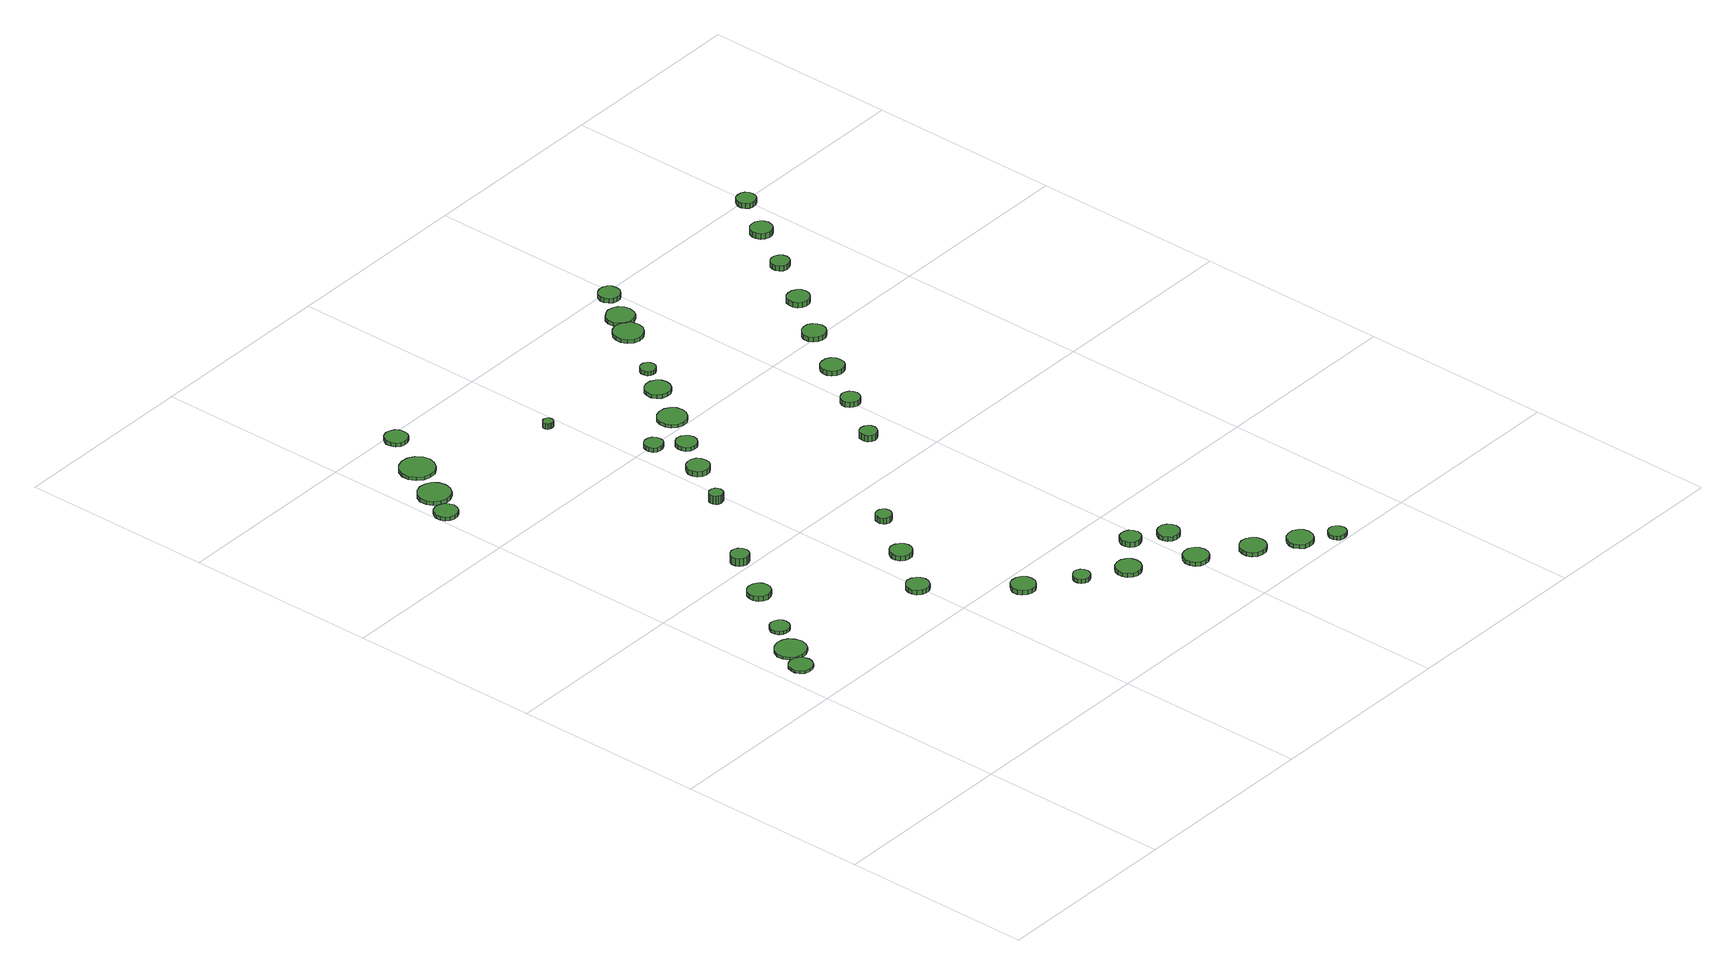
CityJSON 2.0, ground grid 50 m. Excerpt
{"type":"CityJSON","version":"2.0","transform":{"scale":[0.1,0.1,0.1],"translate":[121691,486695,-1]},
"CityObjects":{
"tree1":{"type":"SolitaryVegetationObject","attributes":{"function":"something"},"geometry":[{"type":"MultiSurface","lod":"1","boundaries":[[[0,1,2,3,4,5,6,7,8,9,10,11,12,13,14]],[[15,16,17,18,19,20,21,22,23,24,25,26,27,28,29]],[[0,29,28,1]],[[1,28,27,2]],[[2,27,26,3]],[[3,26,25,4]],[[4,25,24,5]],[[5,24,23,6]],[[6,23,22,7]],[[7,22,21,8]],[[8,21,20,9]],[[9,20,19,10]],[[10,19,18,11]],[[11,18,17,12]],[[12,17,16,13]],[[13,16,15,14]],[[14,15,29,0]]]}]},
"tree2":{"type":"SolitaryVegetationObject","attributes":{"function":"something"},"geometry":[{"type":"MultiSurface","lod":"1","boundaries":[[[30,31,32,33,34,35,36,37,38,39,40,41,42,43,44]],[[45,46,47,48,49,50,51,52,53,54,55,56,57,58,59]],[[30,59,58,31]],[[31,58,57,32]],[[32,57,56,33]],[[33,56,55,34]],[[34,55,54,35]],[[35,54,53,36]],[[36,53,52,37]],[[37,52,51,38]],[[38,51,50,39]],[[39,50,49,40]],[[40,49,48,41]],[[41,48,47,42]],[[42,47,46,43]],[[43,46,45,44]],[[44,45,59,30]]]}]},
"tree3":{"type":"SolitaryVegetationObject","attributes":{"function":"something"},"geometry":[{"type":"MultiSurface","lod":"1","boundaries":[[[60,61,62,63,64,65,66,67,68,69,70,71,72,73,74]],[[75,76,77,78,79,80,81,82,83,84,85,86,87,88,89]],[[60,89,88,61]],[[61,88,87,62]],[[62,87,86,63]],[[63,86,85,64]],[[64,85,84,65]],[[65,84,83,66]],[[66,83,82,67]],[[67,82,81,68]],[[68,81,80,69]],[[69,80,79,70]],[[70,79,78,71]],[[71,78,77,72]],[[72,77,76,73]],[[73,76,75,74]],[[74,75,89,60]]]}]},
"tree4":{"type":"SolitaryVegetationObject","attributes":{"function":"something"},"geometry":[{"type":"MultiSurface","lod":"1","boundaries":[[[90,91,92,93,94,95,96,97,98,99,100,101,102,103,104]],[[105,106,107,108,109,110,111,112,113,114,115,116,117,118,119]],[[90,119,118,91]],[[91,118,117,92]],[[92,117,116,93]],[[93,116,115,94]],[[94,115,114,95]],[[95,114,113,96]],[[96,113,112,97]],[[97,112,111,98]],[[98,111,110,99]],[[99,110,109,100]],[[100,109,108,101]],[[101,108,107,102]],[[102,107,106,103]],[[103,106,105,104]],[[104,105,119,90]]]}]},
"tree5":{"type":"SolitaryVegetationObject","attributes":{"function":"something"},"geometry":[{"type":"MultiSurface","lod":"1","boundaries":[[[120,121,122,123,124,125,126,127,128,129,130,131,132,133,134]],[[135,136,137,138,139,140,141,142,143,144,145,146,147,148,149]],[[120,149,148,121]],[[121,148,147,122]],[[122,147,146,123]],[[123,146,145,124]],[[124,145,144,125]],[[125,144,143,126]],[[126,143,142,127]],[[127,142,141,128]],[[128,141,140,129]],[[129,140,139,130]],[[130,139,138,131]],[[131,138,137,132]],[[132,137,136,133]],[[133,136,135,134]],[[134,135,149,120]]]}]},
"tree6":{"type":"SolitaryVegetationObject","attributes":{"function":"something"},"geometry":[{"type":"MultiSurface","lod":"1","boundaries":[[[150,151,152,153,154,155,156,157,158,159,160,161,162,163,164]],[[165,166,167,168,169,170,171,172,173,174,175,176,177,178,179]],[[150,179,178,151]],[[151,178,177,152]],[[152,177,176,153]],[[153,176,175,154]],[[154,175,174,155]],[[155,174,173,156]],[[156,173,172,157]],[[157,172,171,158]],[[158,171,170,159]],[[159,170,169,160]],[[160,169,168,161]],[[161,168,167,162]],[[162,167,166,163]],[[163,166,165,164]],[[164,165,179,150]]]}]},
"tree7":{"type":"SolitaryVegetationObject","attributes":{"function":"something"},"geometry":[{"type":"MultiSurface","lod":"1","boundaries":[[[180,181,182,183,184,185,186,187,188,189,190,191,192,193,194]],[[195,196,197,198,199,200,201,202,203,204,205,206,207,208,209]],[[180,209,208,181]],[[181,208,207,182]],[[182,207,206,183]],[[183,206,205,184]],[[184,205,204,185]],[[185,204,203,186]],[[186,203,202,187]],[[187,202,201,188]],[[188,201,200,189]],[[189,200,199,190]],[[190,199,198,191]],[[191,198,197,192]],[[192,197,196,193]],[[193,196,195,194]],[[194,195,209,180]]]}]},
"tree8":{"type":"SolitaryVegetationObject","attributes":{"function":"something"},"geometry":[{"type":"MultiSurface","lod":"1","boundaries":[[[210,211,212,213,214,215,216,217,218,219,220,221,222,223,224]],[[225,226,227,228,229,230,231,232,233,234,235,236,237,238,239]],[[210,239,238,211]],[[211,238,237,212]],[[212,237,236,213]],[[213,236,235,214]],[[214,235,234,215]],[[215,234,233,216]],[[216,233,232,217]],[[217,232,231,218]],[[218,231,230,219]],[[219,230,229,220]],[[220,229,228,221]],[[221,228,227,222]],[[222,227,226,223]],[[223,226,225,224]],[[224,225,239,210]]]}]},
"tree9":{"type":"SolitaryVegetationObject","attributes":{"function":"something"},"geometry":[{"type":"MultiSurface","lod":"1","boundaries":[[[240,241,242,243,244,245,246,247,248,249,250,251,252,253,254]],[[255,256,257,258,259,260,261,262,263,264,265,266,267,268,269]],[[240,269,268,241]],[[241,268,267,242]],[[242,267,266,243]],[[243,266,265,244]],[[244,265,264,245]],[[245,264,263,246]],[[246,263,262,247]],[[247,262,261,248]],[[248,261,260,249]],[[249,260,259,250]],[[250,259,258,251]],[[251,258,257,252]],[[252,257,256,253]],[[253,256,255,254]],[[254,255,269,240]]]}]},
"tree10":{"type":"SolitaryVegetationObject","attributes":{"function":"something"},"geometry":[{"type":"MultiSurface","lod":"1","boundaries":[[[270,271,272,273,274,275,276,277,278,279,280,281,282,283,284]],[[285,286,287,288,289,290,291,292,293,294,295,296,297,298,299]],[[270,299,298,271]],[[271,298,297,272]],[[272,297,296,273]],[[273,296,295,274]],[[274,295,294,275]],[[275,294,293,276]],[[276,293,292,277]],[[277,292,291,278]],[[278,291,290,279]],[[279,290,289,280]],[[280,289,288,281]],[[281,288,287,282]],[[282,287,286,283]],[[283,286,285,284]],[[284,285,299,270]]]}]},
"tree11":{"type":"SolitaryVegetationObject","attributes":{"function":"something"},"geometry":[{"type":"MultiSurface","lod":"1","boundaries":[[[300,301,302,303,304,305,306,307,308,309,310,311,312,313,314]],[[315,316,317,318,319,320,321,322,323,324,325,326,327,328,329]],[[300,329,328,301]],[[301,328,327,302]],[[302,327,326,303]],[[303,326,325,304]],[[304,325,324,305]],[[305,324,323,306]],[[306,323,322,307]],[[307,322,321,308]],[[308,321,320,309]],[[309,320,319,310]],[[310,319,318,311]],[[311,318,317,312]],[[312,317,316,313]],[[313,316,315,314]],[[314,315,329,300]]]}]},
"tree12":{"type":"SolitaryVegetationObject","attributes":{"function":"something"},"geometry":[{"type":"MultiSurface","lod":"1","boundaries":[[[330,331,332,333,334,335,336,337,338,339,340,341,342,343,344]],[[345,346,347,348,349,350,351,352,353,354,355,356,357,358,359]],[[330,359,358,331]],[[331,358,357,332]],[[332,357,356,333]],[[333,356,355,334]],[[334,355,354,335]],[[335,354,353,336]],[[336,353,352,337]],[[337,352,351,338]],[[338,351,350,339]],[[339,350,349,340]],[[340,349,348,341]],[[341,348,347,342]],[[342,347,346,343]],[[343,346,345,344]],[[344,345,359,330]]]}]},
"tree13":{"type":"SolitaryVegetationObject","attributes":{"function":"something"},"geometry":[{"type":"MultiSurface","lod":"1","boundaries":[[[360,361,362,363,364,365,366,367,368,369,370,371,372,373,374]],[[375,376,377,378,379,380,381,382,383,384,385,386,387,388,389]],[[360,389,388,361]],[[361,388,387,362]],[[362,387,386,363]],[[363,386,385,364]],[[364,385,384,365]],[[365,384,383,366]],[[366,383,382,367]],[[367,382,381,368]],[[368,381,380,369]],[[369,380,379,370]],[[370,379,378,371]],[[371,378,377,372]],[[372,377,376,373]],[[373,376,375,374]],[[374,375,389,360]]]}]},
"tree14":{"type":"SolitaryVegetationObject","attributes":{"function":"something"},"geometry":[{"type":"MultiSurface","lod":"1","boundaries":[[[390,391,392,393,394,395,396,397,398,399,400,401,402,403,404]],[[405,406,407,408,409,410,411,412,413,414,415,416,417,418,419]],[[390,419,418,391]],[[391,418,417,392]],[[392,417,416,393]],[[393,416,415,394]],[[394,415,414,395]],[[395,414,413,396]],[[396,413,412,397]],[[397,412,411,398]],[[398,411,410,399]],[[399,410,409,400]],[[400,409,408,401]],[[401,408,407,402]],[[402,407,406,403]],[[403,406,405,404]],[[404,405,419,390]]]}]},
"tree15":{"type":"SolitaryVegetationObject","attributes":{"function":"something"},"geometry":[{"type":"MultiSurface","lod":"1","boundaries":[[[420,421,422,423,424,425,426,427,428,429,430,431,432,433,434]],[[435,436,437,438,439,440,441,442,443,444,445,446,447,448,449]],[[420,449,448,421]],[[421,448,447,422]],[[422,447,446,423]],[[423,446,445,424]],[[424,445,444,425]],[[425,444,443,426]],[[426,443,442,427]],[[427,442,441,428]],[[428,441,440,429]],[[429,440,439,430]],[[430,439,438,431]],[[431,438,437,432]],[[432,437,436,433]],[[433,436,435,434]],[[434,435,449,420]]]}]},
"tree16":{"type":"SolitaryVegetationObject","attributes":{"function":"something"},"geometry":[{"type":"MultiSurface","lod":"1","boundaries":[[[450,451,452,453,454,455,456,457,458,459,460,461,462,463,464]],[[465,466,467,468,469,470,471,472,473,474,475,476,477,478,479]],[[450,479,478,451]],[[451,478,477,452]],[[452,477,476,453]],[[453,476,475,454]],[[454,475,474,455]],[[455,474,473,456]],[[456,473,472,457]],[[457,472,471,458]],[[458,471,470,459]],[[459,470,469,460]],[[460,469,468,461]],[[461,468,467,462]],[[462,467,466,463]],[[463,466,465,464]],[[464,465,479,450]]]}]},
"tree17":{"type":"SolitaryVegetationObject","attributes":{"function":"something"},"geometry":[{"type":"MultiSurface","lod":"1","boundaries":[[[480,481,482,483,484,485,486,487,488,489,490,491,492,493,494]],[[495,496,497,498,499,500,501,502,503,504,505,506,507,508,509]],[[480,509,508,481]],[[481,508,507,482]],[[482,507,506,483]],[[483,506,505,484]],[[484,505,504,485]],[[485,504,503,486]],[[486,503,502,487]],[[487,502,501,488]],[[488,501,500,489]],[[489,500,499,490]],[[490,499,498,491]],[[491,498,497,492]],[[492,497,496,493]],[[493,496,495,494]],[[494,495,509,480]]]}]},
"tree18":{"type":"SolitaryVegetationObject","attributes":{"function":"something"},"geometry":[{"type":"MultiSurface","lod":"1","boundaries":[[[510,511,512,513,514,515,516,517,518,519,520,521,522,523,524]],[[525,526,527,528,529,530,531,532,533,534,535,536,537,538,539]],[[510,539,538,511]],[[511,538,537,512]],[[512,537,536,513]],[[513,536,535,514]],[[514,535,534,515]],[[515,534,533,516]],[[516,533,532,517]],[[517,532,531,518]],[[518,531,530,519]],[[519,530,529,520]],[[520,529,528,521]],[[521,528,527,522]],[[522,527,526,523]],[[523,526,525,524]],[[524,525,539,510]]]}]},
"tree19":{"type":"SolitaryVegetationObject","attributes":{"function":"something"},"geometry":[{"type":"MultiSurface","lod":"1","boundaries":[[[540,541,542,543,544,545,546,547,548,549,550,551,552,553,554]],[[555,556,557,558,559,560,561,562,563,564,565,566,567,568,569]],[[540,569,568,541]],[[541,568,567,542]],[[542,567,566,543]],[[543,566,565,544]],[[544,565,564,545]],[[545,564,563,546]],[[546,563,562,547]],[[547,562,561,548]],[[548,561,560,549]],[[549,560,559,550]],[[550,559,558,551]],[[551,558,557,552]],[[552,557,556,553]],[[553,556,555,554]],[[554,555,569,540]]]}]},
"tree20":{"type":"SolitaryVegetationObject","attributes":{"function":"something"},"geometry":[{"type":"MultiSurface","lod":"1","boundaries":[[[570,571,572,573,574,575,576,577,578,579,580,581,582,583,584]],[[585,586,587,588,589,590,591,592,593,594,595,596,597,598,599]],[[570,599,598,571]],[[571,598,597,572]],[[572,597,596,573]],[[573,596,595,574]],[[574,595,594,575]],[[575,594,593,576]],[[576,593,592,577]],[[577,592,591,578]],[[578,591,590,579]],[[579,590,589,580]],[[580,589,588,581]],[[581,588,587,582]],[[582,587,586,583]],[[583,586,585,584]],[[584,585,599,570]]]}]},
"tree21":{"type":"SolitaryVegetationObject","attributes":{"function":"something"},"geometry":[{"type":"MultiSurface","lod":"1","boundaries":[[[600,601,602,603,604,605,606,607,608,609,610,611,612,613,614]],[[615,616,617,618,619,620,621,622,623,624,625,626,627,628,629]],[[600,629,628,601]],[[601,628,627,602]],[[602,627,626,603]],[[603,626,625,604]],[[604,625,624,605]],[[605,624,623,606]],[[606,623,622,607]],[[607,622,621,608]],[[608,621,620,609]],[[609,620,619,610]],[[610,619,618,611]],[[611,618,617,612]],[[612,617,616,613]],[[613,616,615,614]],[[614,615,629,600]]]}]},
"tree22":{"type":"SolitaryVegetationObject","attributes":{"function":"something"},"geometry":[{"type":"MultiSurface","lod":"1","boundaries":[[[630,631,632,633,634,635,636,637,638,639,640,641,642,643,644]],[[645,646,647,648,649,650,651,652,653,654,655,656,657,658,659]],[[630,659,658,631]],[[631,658,657,632]],[[632,657,656,633]],[[633,656,655,634]],[[634,655,654,635]],[[635,654,653,636]],[[636,653,652,637]],[[637,652,651,638]],[[638,651,650,639]],[[639,650,649,640]],[[640,649,648,641]],[[641,648,647,642]],[[642,647,646,643]],[[643,646,645,644]],[[644,645,659,630]]]}]},
"tree23":{"type":"SolitaryVegetationObject","attributes":{"function":"something"},"geometry":[{"type":"MultiSurface","lod":"1","boundaries":[[[660,661,662,663,664,665,666,667,668,669,670,671,672,673,674]],[[675,676,677,678,679,680,681,682,683,684,685,686,687,688,689]],[[660,689,688,661]],[[661,688,687,662]],[[662,687,686,663]],[[663,686,685,664]],[[664,685,684,665]],[[665,684,683,666]],[[666,683,682,667]],[[667,682,681,668]],[[668,681,680,669]],[[669,680,679,670]],[[670,679,678,671]],[[671,678,677,672]],[[672,677,676,673]],[[673,676,675,674]],[[674,675,689,660]]]}]},
"tree24":{"type":"SolitaryVegetationObject","attributes":{"function":"something"},"geometry":[{"type":"MultiSurface","lod":"1","boundaries":[[[690,691,692,693,694,695,696,697,698,699,700,701,702,703,704]],[[705,706,707,708,709,710,711,712,713,714,715,716,717,718,719]],[[690,719,718,691]],[[691,718,717,692]],[[692,717,716,693]],[[693,716,715,694]],[[694,715,714,695]],[[695,714,713,696]],[[696,713,712,697]],[[697,712,711,698]],[[698,711,710,699]],[[699,710,709,700]],[[700,709,708,701]],[[701,708,707,702]],[[702,707,706,703]],[[703,706,705,704]],[[704,705,719,690]]]}]},
"tree25":{"type":"SolitaryVegetationObject","attributes":{"function":"something"},"geometry":[{"type":"MultiSurface","lod":"1","boundaries":[[[720,721,722,723,724,725,726,727,728,729,730,731,732,733,734]],[[735,736,737,738,739,740,741,742,743,744,745,746,747,748,749]],[[720,749,748,721]],[[721,748,747,722]],[[722,747,746,723]],[[723,746,745,724]],[[724,745,744,725]],[[725,744,743,726]],[[726,743,742,727]],[[727,742,741,728]],[[728,741,740,729]],[[729,740,739,730]],[[730,739,738,731]],[[731,738,737,732]],[[732,737,736,733]],[[733,736,735,734]],[[734,735,749,720]]]}]},
"tree26":{"type":"SolitaryVegetationObject","attributes":{"function":"something"},"geometry":[{"type":"MultiSurface","lod":"1","boundaries":[[[750,751,752,753,754,755,756,757,758,759,760,761,762,763,764]],[[765,766,767,768,769,770,771,772,773,774,775,776,777,778,779]],[[750,779,778,751]],[[751,778,777,752]],[[752,777,776,753]],[[753,776,775,754]],[[754,775,774,755]],[[755,774,773,756]],[[756,773,772,757]],[[757,772,771,758]],[[758,771,770,759]],[[759,770,769,760]],[[760,769,768,761]],[[761,768,767,762]],[[762,767,766,763]],[[763,766,765,764]],[[764,765,779,750]]]}]},
"tree27":{"type":"SolitaryVegetationObject","attributes":{"function":"something"},"geometry":[{"type":"MultiSurface","lod":"1","boundaries":[[[780,781,782,783,784,785,786,787,788,789,790,791,792,793,794]],[[795,796,797,798,799,800,801,802,803,804,805,806,807,808,809]],[[780,809,808,781]],[[781,808,807,782]],[[782,807,806,783]],[[783,806,805,784]],[[784,805,804,785]],[[785,804,803,786]],[[786,803,802,787]],[[787,802,801,788]],[[788,801,800,789]],[[789,800,799,790]],[[790,799,798,791]],[[791,798,797,792]],[[792,797,796,793]],[[793,796,795,794]],[[794,795,809,780]]]}]},
"tree28":{"type":"SolitaryVegetationObject","attributes":{"function":"something"},"geometry":[{"type":"MultiSurface","lod":"1","boundaries":[[[810,811,812,813,814,815,816,817,818,819,820,821,822,823,824]],[[825,826,827,828,829,830,831,832,833,834,835,836,837,838,839]],[[810,839,838,811]],[[811,838,837,812]],[[812,837,836,813]],[[813,836,835,814]],[[814,835,834,815]],[[815,834,833,816]],[[816,833,832,817]],[[817,832,831,818]],[[818,831,830,819]],[[819,830,829,820]],[[820,829,828,821]],[[821,828,827,822]],[[822,827,826,823]],[[823,826,825,824]],[[824,825,839,810]]]}]},
"tree29":{"type":"SolitaryVegetationObject","attributes":{"function":"something"},"geometry":[{"type":"MultiSurface","lod":"1","boundaries":[[[840,841,842,843,844,845,846,847,848,849,850,851,852,853,854]],[[855,856,857,858,859,860,861,862,863,864,865,866,867,868,869]],[[840,869,868,841]],[[841,868,867,842]],[[842,867,866,843]],[[843,866,865,844]],[[844,865,864,845]],[[845,864,863,846]],[[846,863,862,847]],[[847,862,861,848]],[[848,861,860,849]],[[849,860,859,850]],[[850,859,858,851]],[[851,858,857,852]],[[852,857,856,853]],[[853,856,855,854]],[[854,855,869,840]]]}]},
"tree30":{"type":"SolitaryVegetationObject","attributes":{"function":"something"},"geometry":[{"type":"MultiSurface","lod":"1","boundaries":[[[870,871,872,873,874,875,876,877,878,879,880,881,882,883,884]],[[885,886,887,888,889,890,891,892,893,894,895,896,897,898,899]],[[870,899,898,871]],[[871,898,897,872]],[[872,897,896,873]],[[873,896,895,874]],[[874,895,894,875]],[[875,894,893,876]],[[876,893,892,877]],[[877,892,891,878]],[[878,891,890,879]],[[879,890,889,880]],[[880,889,888,881]],[[881,888,887,882]],[[882,887,886,883]],[[883,886,885,884]],[[884,885,899,870]]]}]},
"tree31":{"type":"SolitaryVegetationObject","attributes":{"function":"something"},"geometry":[{"type":"MultiSurface","lod":"1","boundaries":[[[900,901,902,903,904,905,906,907,908,909,910,911,912,913,914]],[[915,916,917,918,919,920,921,922,923,924,925,926,927,928,929]],[[900,929,928,901]],[[901,928,927,902]],[[902,927,926,903]],[[903,926,925,904]],[[904,925,924,905]],[[905,924,923,906]],[[906,923,922,907]],[[907,922,921,908]],[[908,921,920,909]],[[909,920,919,910]],[[910,919,918,911]],[[911,918,917,912]],[[912,917,916,913]],[[913,916,915,914]],[[914,915,929,900]]]}]},
"tree32":{"type":"SolitaryVegetationObject","attributes":{"function":"something"},"geometry":[{"type":"MultiSurface","lod":"1","boundaries":[[[930,931,932,933,934,935,936,937,938,939,940,941,942,943,944]],[[945,946,947,948,949,950,951,952,953,954,955,956,957,958,959]],[[930,959,958,931]],[[931,958,957,932]],[[932,957,956,933]],[[933,956,955,934]],[[934,955,954,935]],[[935,954,953,936]],[[936,953,952,937]],[[937,952,951,938]],[[938,951,950,939]],[[939,950,949,940]],[[940,949,948,941]],[[941,948,947,942]],[[942,947,946,943]],[[943,946,945,944]],[[944,945,959,930]]]}]},
"tree33":{"type":"SolitaryVegetationObject","attributes":{"function":"something"},"geometry":[{"type":"MultiSurface","lod":"1","boundaries":[[[960,961,962,963,964,965,966,967,968,969,970,971,972,973,974]],[[975,976,977,978,979,980,981,982,983,984,985,986,987,988,989]],[[960,989,988,961]],[[961,988,987,962]],[[962,987,986,963]],[[963,986,985,964]],[[964,985,984,965]],[[965,984,983,966]],[[966,983,982,967]],[[967,982,981,968]],[[968,981,980,969]],[[969,980,979,970]],[[970,979,978,971]],[[971,978,977,972]],[[972,977,976,973]],[[973,976,975,974]],[[974,975,989,960]]]}]},
"tree34":{"type":"SolitaryVegetationObject","attributes":{"function":"something"},"geometry":[{"type":"MultiSurface","lod":"1","boundaries":[[[990,991,992,993,994,995,996,997,998,999,1000,1001,1002,1003,1004]],[[1005,1006,1007,1008,1009,1010,1011,1012,1013,1014,1015,1016,1017,1018,1019]],[[990,1019,1018,991]],[[991,1018,1017,992]],[[992,1017,1016,993]],[[993,1016,1015,994]],[[994,1015,1014,995]],[[995,1014,1013,996]],[[996,1013,1012,997]],[[997,1012,1011,998]],[[998,1011,1010,999]],[[999,1010,1009,1000]],[[1000,1009,1008,1001]],[[1001,1008,1007,1002]],[[1002,1007,1006,1003]],[[1003,1006,1005,1004]],[[1004,1005,1019,990]]]}]},
"tree35":{"type":"SolitaryVegetationObject","attributes":{"function":"something"},"geometry":[{"type":"MultiSurface","lod":"1","boundaries":[[[1020,1021,1022,1023,1024,1025,1026,1027,1028,1029,1030,1031,1032,1033,1034]],[[1035,1036,1037,1038,1039,1040,1041,1042,1043,1044,1045,1046,1047,1048,1049]],[[1020,1049,1048,1021]],[[1021,1048,1047,1022]],[[1022,1047,1046,1023]],[[1023,1046,1045,1024]],[[1024,1045,1044,1025]],[[1025,1044,1043,1026]],[[1026,1043,1042,1027]],[[1027,1042,1041,1028]],[[1028,1041,1040,1029]],[[1029,1040,1039,1030]],[[1030,1039,1038,1031]],[[1031,1038,1037,1032]],[[1032,1037,1036,1033]],[[1033,1036,1035,1034]],[[1034,1035,1049,1020]]]}]},
"tree36":{"type":"SolitaryVegetationObject","attributes":{"function":"something"},"geometry":[{"type":"MultiSurface","lod":"1","boundaries":[[[1050,1051,1052,1053,1054,1055,1056,1057,1058,1059,1060,1061,1062,1063,1064]],[[1065,1066,1067,1068,1069,1070,1071,1072,1073,1074,1075,1076,1077,1078,1079]],[[1050,1079,1078,1051]],[[1051,1078,1077,1052]],[[1052,1077,1076,1053]],[[1053,1076,1075,1054]],[[1054,1075,1074,1055]],[[1055,1074,1073,1056]],[[1056,1073,1072,1057]],[[1057,1072,1071,1058]],[[1058,1071,1070,1059]],[[1059,1070,1069,1060]],[[1060,1069,1068,1061]],[[1061,1068,1067,1062]],[[1062,1067,1066,1063]],[[1063,1066,1065,1064]],[[1064,1065,1079,1050]]]}]},
"tree37":{"type":"SolitaryVegetationObject","attributes":{"function":"something"},"geometry":[{"type":"MultiSurface","lod":"1","boundaries":[[[1080,1081,1082,1083,1084,1085,1086,1087,1088,1089,1090,1091,1092,1093,1094]],[[1095,1096,1097,1098,1099,1100,1101,1102,1103,1104,1105,1106,1107,1108,1109]],[[1080,1109,1108,1081]],[[1081,1108,1107,1082]],[[1082,1107,1106,1083]],[[1083,1106,1105,1084]],[[1084,1105,1104,1085]],[[1085,1104,1103,1086]],[[1086,1103,1102,1087]],[[1087,1102,1101,1088]],[[1088,1101,1100,1089]],[[1089,1100,1099,1090]],[[1090,1099,1098,1091]],[[1091,1098,1097,1092]],[[1092,1097,1096,1093]],[[1093,1096,1095,1094]],[[1094,1095,1109,1080]]]}]},
"tree38":{"type":"SolitaryVegetationObject","attributes":{"function":"something"},"geometry":[{"type":"MultiSurface","lod":"1","boundaries":[[[1110,1111,1112,1113,1114,1115,1116,1117,1118,1119,1120,1121,1122,1123,1124]],[[1125,1126,1127,1128,1129,1130,1131,1132,1133,1134,1135,1136,1137,1138,1139]],[[1110,1139,1138,1111]],[[1111,1138,1137,1112]],[[1112,1137,1136,1113]],[[1113,1136,1135,1114]],[[1114,1135,1134,1115]],[[1115,1134,1133,1116]],[[1116,1133,1132,1117]],[[1117,1132,1131,1118]],[[1118,1131,1130,1119]],[[1119,1130,1129,1120]],[[1120,1129,1128,1121]],[[1121,1128,1127,1122]],[[1122,1127,1126,1123]],[[1123,1126,1125,1124]],[[1124,1125,1139,1110]]]}]},
"tree39":{"type":"SolitaryVegetationObject","attributes":{"function":"something"},"geometry":[{"type":"MultiSurface","lod":"1","boundaries":[[[1140,1141,1142,1143,1144,1145,1146,1147,1148,1149,1150,1151,1152,1153,1154]],[[1155,1156,1157,1158,1159,1160,1161,1162,1163,1164,1165,1166,1167,1168,1169]],[[1140,1169,1168,1141]],[[1141,1168,1167,1142]],[[1142,1167,1166,1143]],[[1143,1166,1165,1144]],[[1144,1165,1164,1145]],[[1145,1164,1163,1146]],[[1146,1163,1162,1147]],[[1147,1162,1161,1148]],[[1148,1161,1160,1149]],[[1149,1160,1159,1150]],[[1150,1159,1158,1151]],[[1151,1158,1157,1152]],[[1152,1157,1156,1153]],[[1153,1156,1155,1154]],[[1154,1155,1169,1140]]]}]},
"tree40":{"type":"SolitaryVegetationObject","attributes":{"function":"something"},"geometry":[{"type":"MultiSurface","lod":"1","boundaries":[[[1170,1171,1172,1173,1174,1175,1176,1177,1178,1179,1180,1181,1182,1183,1184]],[[1185,1186,1187,1188,1189,1190,1191,1192,1193,1194,1195,1196,1197,1198,1199]],[[1170,1199,1198,1171]],[[1171,1198,1197,1172]],[[1172,1197,1196,1173]],[[1173,1196,1195,1174]],[[1174,1195,1194,1175]],[[1175,1194,1193,1176]],[[1176,1193,1192,1177]],[[1177,1192,1191,1178]],[[1178,1191,1190,1179]],[[1179,1190,1189,1180]],[[1180,1189,1188,1181]],[[1181,1188,1187,1182]],[[1182,1187,1186,1183]],[[1183,1186,1185,1184]],[[1184,1185,1199,1170]]]}]}
},
"vertices":[
[93,632,15],[90,644,15],[83,654,15],[72,660,15],[60,662,15],[48,658,15],[39,650,15],[34,638,15],[34,626,15],[39,615,15],[48,606,15],[60,603,15],[72,604,15],[83,610,15],[90,620,15],[90,620,8],[83,610,8],[72,604,8],[60,603,8],[48,606,8],[39,615,8],[34,626,8],[34,638,8],[39,650,8],[48,658,8],[60,662,8],[72,660,8],[83,654,8],[90,644,8],[93,632,8],
[139,693,16],[135,709,16],[126,723,16],[111,731,16],[95,733,16],[79,727,16],[67,716,16],[60,701,16],[60,685,16],[67,670,16],[79,659,16],[95,654,16],[111,655,16],[126,664,16],[135,677,16],[135,677,8],[126,664,8],[111,655,8],[95,654,8],[79,659,8],[67,670,8],[60,685,8],[60,701,8],[67,716,8],[79,727,8],[95,733,8],[111,731,8],[126,723,8],[135,709,8],[139,693,8],
[179,773,17],[177,783,17],[171,791,17],[162,796,17],[151,798,17],[142,794,17],[134,787,17],[130,778,17],[130,768,17],[134,758,17],[142,751,17],[151,748,17],[162,749,17],[171,754,17],[177,763,17],[177,763,8],[171,754,8],[162,749,8],[151,748,8],[142,751,8],[134,758,8],[130,768,8],[130,778,8],[134,787,8],[142,794,8],[151,798,8],[162,796,8],[171,791,8],[177,783,8],[179,773,8],
[265,904,21],[263,915,21],[256,925,21],[245,931,21],[233,933,21],[221,929,21],[212,921,21],[207,910,21],[207,897,21],[212,886,21],[221,878,21],[233,874,21],[245,876,21],[256,882,21],[263,892,21],[263,892,8],[256,882,8],[245,876,8],[233,874,8],[221,878,8],[212,886,8],[207,897,8],[207,910,8],[212,921,8],[221,929,8],[233,933,8],[245,931,8],[256,925,8],[263,915,8],[265,904,8],
[60,1687,16],[57,1699,16],[50,1709,16],[39,1715,16],[27,1717,16],[15,1713,16],[6,1705,16],[1,1693,16],[1,1681,16],[6,1670,16],[15,1661,16],[27,1658,16],[39,1659,16],[50,1665,16],[57,1675,16],[57,1675,6],[50,1665,6],[39,1659,6],[27,1658,6],[15,1661,6],[6,1670,6],[1,1681,6],[1,1693,6],[6,1705,6],[15,1713,6],[27,1717,6],[39,1715,6],[50,1709,6],[57,1699,6],[60,1687,6],
[113,1757,17],[109,1774,17],[99,1788,17],[84,1796,17],[67,1798,17],[51,1793,17],[38,1781,17],[31,1766,17],[31,1748,17],[38,1733,17],[51,1721,17],[67,1716,17],[84,1718,17],[99,1726,17],[109,1740,17],[109,1740,6],[99,1726,6],[84,1718,6],[67,1716,6],[51,1721,6],[38,1733,6],[31,1748,6],[31,1766,6],[38,1781,6],[51,1793,6],[67,1798,6],[84,1796,6],[99,1788,6],[109,1774,6],[113,1757,6],
[340,1030,28],[338,1039,28],[332,1047,28],[324,1052,28],[314,1053,28],[305,1050,28],[298,1044,28],[294,1035,28],[294,1025,28],[298,1016,28],[305,1010,28],[314,1007,28],[324,1008,28],[332,1012,28],[338,1020,28],[338,1020,7],[332,1012,7],[324,1008,7],[314,1007,7],[305,1010,7],[298,1016,7],[294,1025,7],[294,1035,7],[298,1044,7],[305,1050,7],[314,1053,7],[324,1052,7],[332,1047,7],[338,1039,7],[340,1030,7],
[524,636,19],[521,648,19],[514,657,19],[504,663,19],[492,665,19],[481,661,19],[472,653,19],[467,642,19],[467,630,19],[472,619,19],[481,611,19],[492,607,19],[504,608,19],[514,614,19],[521,624,19],[521,624,7],[514,614,7],[504,608,7],[492,607,7],[481,611,7],[472,619,7],[467,630,7],[467,642,7],[472,653,7],[481,661,7],[492,665,7],[504,663,7],[514,657,7],[521,648,7],[524,636,7],
[175,1858,15],[171,1876,15],[160,1891,15],[144,1900,15],[125,1902,15],[108,1896,15],[94,1884,15],[86,1867,15],[86,1849,15],[94,1832,15],[108,1819,15],[125,1814,15],[144,1815,15],[160,1825,15],[171,1840,15],[171,1840,6],[160,1825,6],[144,1815,6],[125,1814,6],[108,1819,6],[94,1832,6],[86,1849,6],[86,1867,6],[94,1884,6],[108,1896,6],[125,1902,6],[144,1900,6],[160,1891,6],[171,1876,6],[175,1858,6],
[685,447,19],[683,459,19],[675,470,19],[664,476,19],[651,477,19],[639,474,19],[630,465,19],[624,453,19],[624,440,19],[630,429,19],[639,420,19],[651,416,19],[664,417,19],[675,424,19],[683,434,19],[683,434,7],[675,424,7],[664,417,7],[651,416,7],[639,420,7],[630,429,7],[624,440,7],[624,453,7],[630,465,7],[639,474,7],[651,477,7],[664,476,7],[675,470,7],[683,459,7],[685,447,7],
[225,1978,16],[223,1989,16],[216,1999,16],[205,2005,16],[193,2007,16],[182,2003,16],[173,1995,16],[168,1984,16],[168,1971,16],[173,1960,16],[182,1952,16],[193,1949,16],[205,1950,16],[216,1956,16],[223,1966,16],[223,1966,6],[216,1956,6],[205,1950,6],[193,1949,6],[182,1952,6],[173,1960,6],[168,1971,6],[168,1984,6],[173,1995,6],[182,2003,6],[193,2007,6],[205,2005,6],[216,1999,6],[223,1989,6],[225,1978,6],
[608,758,20],[606,769,20],[599,778,20],[589,784,20],[577,786,20],[566,782,20],[558,774,20],[553,764,20],[553,752,20],[558,741,20],[566,733,20],[577,730,20],[589,731,20],[599,737,20],[606,746,20],[606,746,7],[599,737,7],[589,731,7],[577,730,7],[566,733,7],[558,741,7],[553,752,7],[553,764,7],[558,774,7],[566,782,7],[577,786,7],[589,784,7],[599,778,7],[606,769,7],[608,758,7],
[496,1237,30],[494,1244,30],[490,1250,30],[483,1254,30],[476,1254,30],[469,1252,30],[464,1247,30],[461,1240,30],[461,1233,30],[464,1226,30],[469,1222,30],[476,1219,30],[483,1220,30],[490,1224,30],[494,1230,30],[494,1230,7],[490,1224,7],[483,1220,7],[476,1219,7],[469,1222,7],[464,1226,7],[461,1233,7],[461,1240,7],[464,1247,7],[469,1252,7],[476,1254,7],[483,1254,7],[490,1250,7],[494,1244,7],[496,1237,7],
[794,367,19],[792,376,19],[787,383,19],[779,388,19],[770,389,19],[762,386,19],[755,380,19],[751,372,19],[751,362,19],[755,354,19],[762,348,19],[770,345,19],[779,346,19],[787,351,19],[792,358,19],[792,358,8],[787,351,8],[779,346,8],[770,345,8],[762,348,8],[755,354,8],[751,362,8],[751,372,8],[755,380,8],[762,386,8],[770,389,8],[779,388,8],[787,383,8],[792,376,8],[794,367,8],
[688,884,23],[687,892,23],[682,899,23],[675,903,23],[666,904,23],[658,901,23],[652,896,23],[649,888,23],[649,880,23],[652,872,23],[658,867,23],[666,864,23],[675,865,23],[682,869,23],[687,876,23],[687,876,7],[682,869,7],[675,865,7],[666,864,7],[658,867,7],[652,872,7],[649,880,7],[649,888,7],[652,896,7],[658,901,7],[666,904,7],[675,903,7],[682,899,7],[687,892,7],[688,884,7],
[579,1352,21],[577,1364,21],[570,1374,21],[559,1380,21],[547,1381,21],[536,1377,21],[527,1369,21],[522,1358,21],[522,1346,21],[527,1335,21],[536,1327,21],[547,1323,21],[559,1324,21],[570,1331,21],[577,1340,21],[577,1340,7],[570,1331,7],[559,1324,7],[547,1323,7],[536,1327,7],[527,1335,7],[522,1346,7],[522,1358,7],[527,1369,7],[536,1377,7],[547,1381,7],[559,1380,7],[570,1374,7],[577,1364,7],[579,1352,7],
[902,305,19],[899,318,19],[891,329,19],[879,336,19],[866,337,19],[853,333,19],[843,324,19],[838,312,19],[838,298,19],[843,286,19],[853,277,19],[866,273,19],[879,274,19],[891,281,19],[899,292,19],[899,292,8],[891,281,8],[879,274,8],[866,273,8],[853,277,8],[843,286,8],[838,298,8],[838,312,8],[843,324,8],[853,333,8],[866,337,8],[879,336,8],[891,329,8],[899,318,8],[902,305,8],
[482,1742,21],[481,1747,21],[478,1752,21],[473,1754,21],[468,1755,21],[463,1753,21],[459,1750,21],[456,1745,21],[456,1739,21],[459,1734,21],[463,1731,21],[468,1729,21],[473,1730,21],[478,1732,21],[481,1737,21],[481,1737,6],[478,1732,6],[473,1730,6],[468,1729,6],[463,1731,6],[459,1734,6],[456,1739,6],[456,1745,6],[459,1750,6],[463,1753,6],[468,1755,6],[473,1754,6],[478,1752,6],[481,1747,6],[482,1742,6],
[584,1496,18],[582,1505,18],[576,1513,18],[567,1518,18],[558,1519,18],[548,1516,18],[541,1510,18],[537,1501,18],[537,1491,18],[541,1481,18],[548,1475,18],[558,1472,18],[567,1473,18],[576,1478,18],[582,1486,18],[582,1486,7],[576,1478,7],[567,1473,7],[558,1472,7],[548,1475,7],[541,1481,7],[537,1491,7],[537,1501,7],[541,1510,7],[548,1516,7],[558,1519,7],[567,1518,7],[576,1513,7],[582,1505,7],[584,1496,7],
[641,1441,17],[639,1452,17],[632,1461,17],[623,1466,17],[611,1468,17],[601,1464,17],[592,1457,17],[588,1446,17],[588,1435,17],[592,1425,17],[601,1417,17],[611,1414,17],[623,1415,17],[632,1421,17],[639,1430,17],[639,1430,7],[632,1421,7],[623,1415,7],[611,1414,7],[601,1417,7],[592,1425,7],[588,1435,7],[588,1446,7],[592,1457,7],[601,1464,7],[611,1468,7],[623,1466,7],[632,1461,7],[639,1452,7],[641,1441,7],
[1039,214,19],[1037,227,19],[1029,238,19],[1017,245,19],[1004,246,19],[991,242,19],[981,233,19],[976,221,19],[976,207,19],[981,195,19],[991,186,19],[1004,182,19],[1017,183,19],[1029,190,19],[1037,201,19],[1037,201,8],[1029,190,8],[1017,183,8],[1004,182,8],[991,186,8],[981,195,8],[976,207,8],[976,221,8],[981,233,8],[991,242,8],[1004,246,8],[1017,245,8],[1029,238,8],[1037,227,8],[1039,214,8],
[994,380,21],[991,391,21],[985,400,21],[975,405,21],[965,406,21],[954,403,21],[946,396,21],[942,386,21],[942,375,21],[946,365,21],[954,357,21],[965,354,21],[975,355,21],[985,361,21],[991,369,21],[991,369,7],[985,361,7],[975,355,7],[965,354,7],[954,357,7],[946,365,7],[942,375,7],[942,386,7],[946,396,7],[954,403,7],[965,406,7],[975,405,7],[985,400,7],[991,391,7],[994,380,7],
[715,1537,15],[712,1552,15],[703,1564,15],[690,1572,15],[674,1574,15],[660,1569,15],[648,1559,15],[642,1545,15],[642,1529,15],[648,1515,15],[660,1505,15],[674,1500,15],[690,1502,15],[703,1510,15],[712,1522,15],[712,1522,6],[703,1510,6],[690,1502,6],[674,1500,6],[660,1505,6],[648,1515,6],[642,1529,6],[642,1545,6],[648,1559,6],[660,1569,6],[674,1574,6],[690,1572,6],[703,1564,6],[712,1552,6],[715,1537,6],
[1072,328,20],[1069,340,20],[1062,349,20],[1053,355,20],[1041,356,20],[1030,352,20],[1022,345,20],[1017,334,20],[1017,323,20],[1022,312,20],[1030,304,20],[1041,301,20],[1053,302,20],[1062,308,20],[1069,317,20],[1069,317,8],[1062,308,8],[1053,302,8],[1041,301,8],[1030,304,8],[1022,312,8],[1017,323,8],[1017,334,8],[1022,345,8],[1030,352,8],[1041,356,8],[1053,355,8],[1062,349,8],[1069,340,8],[1072,328,8],
[1158,138,19],[1155,151,19],[1147,162,19],[1135,169,19],[1121,171,19],[1108,166,19],[1098,157,19],[1092,144,19],[1092,131,19],[1098,118,19],[1108,109,19],[1121,105,19],[1135,106,19],[1147,113,19],[1155,124,19],[1155,124,8],[1147,113,8],[1135,106,8],[1121,105,8],[1108,109,8],[1098,118,8],[1092,131,8],[1092,144,8],[1098,157,8],[1108,166,8],[1121,171,8],[1135,169,8],[1147,162,8],[1155,151,8],[1158,138,8],
[781,1640,16],[778,1653,16],[770,1664,16],[758,1671,16],[745,1672,16],[732,1668,16],[722,1659,16],[717,1647,16],[717,1633,16],[722,1621,16],[732,1612,16],[745,1608,16],[758,1609,16],[770,1616,16],[778,1627,16],[778,1627,6],[770,1616,6],[758,1609,6],[745,1608,6],[732,1612,6],[722,1621,6],[717,1633,6],[717,1647,6],[722,1659,6],[732,1668,6],[745,1672,6],[758,1671,6],[770,1664,6],[778,1653,6],[781,1640,6],
[1254,75,19],[1251,88,19],[1243,99,19],[1232,106,19],[1218,107,19],[1205,103,19],[1195,94,19],[1189,81,19],[1189,68,19],[1195,55,19],[1205,46,19],[1218,42,19],[1232,43,19],[1243,50,19],[1251,61,19],[1251,61,8],[1243,50,8],[1232,43,8],[1218,42,8],[1205,46,8],[1195,55,8],[1189,68,8],[1189,81,8],[1195,94,8],[1205,103,8],[1218,107,8],[1232,106,8],[1243,99,8],[1251,88,8],[1254,75,8],
[937,1136,24],[935,1145,24],[930,1152,24],[922,1157,24],[913,1158,24],[904,1155,24],[897,1149,24],[894,1141,24],[894,1131,24],[897,1123,24],[904,1117,24],[913,1114,24],[922,1115,24],[930,1120,24],[935,1127,24],[935,1127,7],[930,1120,7],[922,1115,7],[913,1114,7],[904,1117,7],[897,1123,7],[894,1131,7],[894,1141,7],[897,1149,7],[904,1155,7],[913,1158,7],[922,1157,7],[930,1152,7],[935,1145,7],[937,1136,7],
[1320,24,19],[1318,33,19],[1312,41,19],[1304,46,19],[1295,47,19],[1286,44,19],[1279,37,19],[1275,29,19],[1275,19,19],[1279,11,19],[1286,4,19],[1295,2,19],[1304,3,19],[1312,7,19],[1318,15,19],[1318,15,8],[1312,7,8],[1304,3,8],[1295,2,8],[1286,4,8],[1279,11,8],[1275,19,8],[1275,29,8],[1279,37,8],[1286,44,8],[1295,47,8],[1304,46,8],[1312,41,8],[1318,33,8],[1320,24,8],
[819,1712,17],[817,1720,17],[812,1727,17],[805,1731,17],[797,1732,17],[789,1729,17],[783,1724,17],[780,1716,17],[780,1708,17],[783,1700,17],[789,1695,17],[797,1692,17],[805,1693,17],[812,1697,17],[817,1704,17],[817,1704,6],[812,1697,6],[805,1693,6],[797,1692,6],[789,1695,6],[783,1700,6],[780,1708,6],[780,1716,6],[783,1724,6],[789,1729,6],[797,1732,6],[805,1731,6],[812,1727,6],[817,1720,6],[819,1712,6],
[1026,1263,21],[1023,1273,21],[1018,1281,21],[1009,1286,21],[999,1288,21],[989,1284,21],[982,1278,21],[977,1268,21],[977,1258,21],[982,1249,21],[989,1242,21],[999,1239,21],[1009,1240,21],[1018,1245,21],[1023,1253,21],[1023,1253,7],[1018,1245,7],[1009,1240,7],[999,1239,7],[989,1242,7],[982,1249,7],[977,1258,7],[977,1268,7],[982,1278,7],[989,1284,7],[999,1288,7],[1009,1286,7],[1018,1281,7],[1023,1273,7],[1026,1263,7],
[926,1846,16],[923,1861,16],[913,1874,16],[900,1882,16],[884,1884,16],[869,1879,16],[857,1868,16],[851,1854,16],[851,1838,16],[857,1824,16],[869,1813,16],[884,1808,16],[900,1810,16],[913,1818,16],[923,1831,16],[923,1831,6],[913,1818,6],[900,1810,6],[884,1808,6],[869,1813,6],[857,1824,6],[851,1838,6],[851,1854,6],[857,1868,6],[869,1879,6],[884,1884,6],[900,1882,6],[913,1874,6],[923,1861,6],[926,1846,6],
[1110,1384,20],[1108,1396,20],[1101,1406,20],[1090,1412,20],[1078,1413,20],[1066,1410,20],[1057,1401,20],[1052,1390,20],[1052,1378,20],[1057,1367,20],[1066,1359,20],[1078,1355,20],[1090,1356,20],[1101,1362,20],[1108,1372,20],[1108,1372,7],[1101,1362,7],[1090,1356,7],[1078,1355,7],[1066,1359,7],[1057,1367,7],[1052,1378,7],[1052,1390,7],[1057,1401,7],[1066,1410,7],[1078,1413,7],[1090,1412,7],[1101,1406,7],[1108,1396,7],[1110,1384,7],
[963,1904,17],[960,1918,17],[952,1930,17],[939,1937,17],[924,1939,17],[910,1934,17],[899,1925,17],[893,1911,17],[893,1896,17],[899,1883,17],[910,1873,17],[924,1868,17],[939,1870,17],[952,1877,17],[960,1889,17],[960,1889,6],[952,1877,6],[939,1870,6],[924,1868,6],[910,1873,6],[899,1883,6],[893,1896,6],[893,1911,6],[899,1925,6],[910,1934,6],[924,1939,6],[939,1937,6],[952,1930,6],[960,1918,6],[963,1904,6],
[1010,1983,18],[1008,1995,18],[1001,2004,18],[991,2010,18],[980,2011,18],[969,2007,18],[961,2000,18],[956,1989,18],[956,1978,18],[961,1967,18],[969,1960,18],[980,1956,18],[991,1957,18],[1001,1963,18],[1008,1972,18],[1008,1972,6],[1001,1963,6],[991,1957,6],[980,1956,6],[969,1960,6],[961,1967,6],[956,1978,6],[956,1989,6],[961,2000,6],[969,2007,6],[980,2011,6],[991,2010,6],[1001,2004,6],[1008,1995,6],[1010,1983,6],
[1195,1510,19],[1192,1523,19],[1185,1533,19],[1174,1539,19],[1162,1540,19],[1150,1536,19],[1141,1528,19],[1136,1517,19],[1136,1504,19],[1141,1493,19],[1150,1485,19],[1162,1481,19],[1174,1482,19],[1185,1488,19],[1192,1498,19],[1192,1498,6],[1185,1488,6],[1174,1482,6],[1162,1481,6],[1150,1485,6],[1141,1493,6],[1136,1504,6],[1136,1517,6],[1141,1528,6],[1150,1536,6],[1162,1540,6],[1174,1539,6],[1185,1533,6],[1192,1523,6],[1195,1510,6],
[1281,1631,20],[1278,1643,20],[1271,1652,20],[1261,1658,20],[1249,1659,20],[1238,1656,20],[1229,1648,20],[1225,1637,20],[1225,1625,20],[1229,1614,20],[1238,1607,20],[1249,1603,20],[1261,1604,20],[1271,1610,20],[1278,1620,20],[1278,1620,6],[1271,1610,6],[1261,1604,6],[1249,1603,6],[1238,1607,6],[1229,1614,6],[1225,1625,6],[1225,1637,6],[1229,1648,6],[1238,1656,6],[1249,1659,6],[1261,1658,6],[1271,1652,6],[1278,1643,6],[1281,1631,6],
[1365,1761,20],[1363,1770,20],[1357,1778,20],[1348,1783,20],[1339,1784,20],[1329,1781,20],[1322,1775,20],[1318,1766,20],[1318,1756,20],[1322,1747,20],[1329,1740,20],[1339,1737,20],[1348,1738,20],[1357,1743,20],[1363,1751,20],[1363,1751,6],[1357,1743,6],[1348,1738,6],[1339,1737,6],[1329,1740,6],[1322,1747,6],[1318,1756,6],[1318,1766,6],[1322,1775,6],[1329,1781,6],[1339,1784,6],[1348,1783,6],[1357,1778,6],[1363,1770,6],[1365,1761,6],
[1449,1885,20],[1446,1896,20],[1439,1905,20],[1429,1911,20],[1418,1912,20],[1407,1909,20],[1398,1901,20],[1394,1890,20],[1394,1879,20],[1398,1868,20],[1407,1861,20],[1418,1857,20],[1429,1858,20],[1439,1864,20],[1446,1873,20],[1446,1873,5],[1439,1864,5],[1429,1858,5],[1418,1857,5],[1407,1861,5],[1398,1868,5],[1394,1879,5],[1394,1890,5],[1398,1901,5],[1407,1909,5],[1418,1912,5],[1429,1911,5],[1439,1905,5],[1446,1896,5],[1449,1885,5],
[1519,1992,20],[1517,2002,20],[1511,2010,20],[1502,2015,20],[1492,2016,20],[1482,2013,20],[1475,2006,20],[1471,1997,20],[1471,1987,20],[1475,1978,20],[1482,1971,20],[1492,1968,20],[1502,1969,20],[1511,1974,20],[1517,1982,20],[1517,1982,6],[1511,1974,6],[1502,1969,6],[1492,1968,6],[1482,1971,6],[1475,1978,6],[1471,1987,6],[1471,1997,6],[1475,2006,6],[1482,2013,6],[1492,2016,6],[1502,2015,6],[1511,2010,6],[1517,2002,6],[1519,1992,6]
]}
